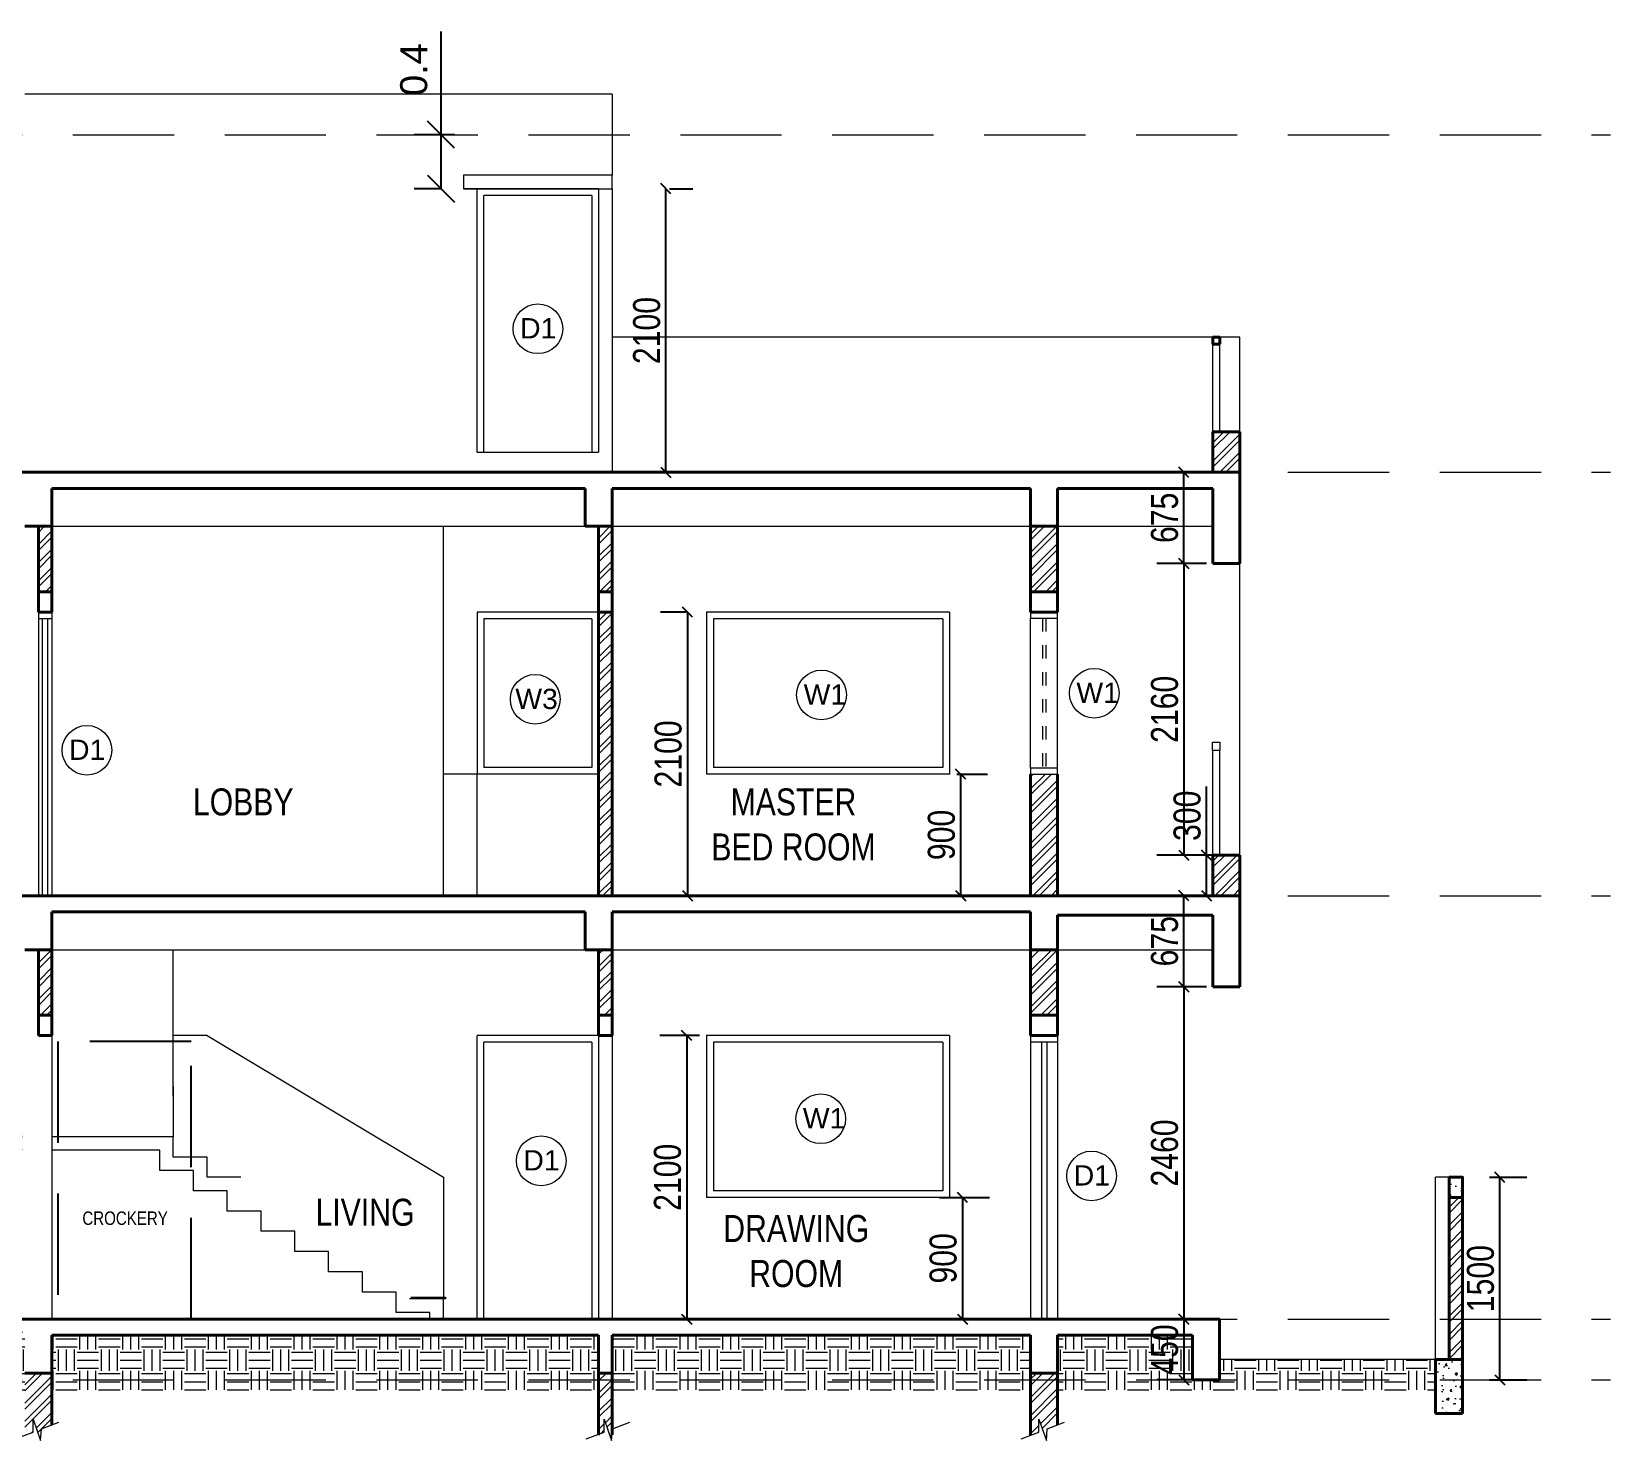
# Model space of a CAD drawing. Header units: metres. Extents: x 1689 to 2066, y 219 to 408.
# Drawn here: x 2032.21 to 2043.91, y 339.77 to 350.2 of the extents above; entities that cross this region are included whole.
import ezdxf

# ---------------------------------------------------------------- set-up
doc = ezdxf.new("R2010")
doc.units = ezdxf.units.M
doc.header["$LTSCALE"] = 1.5
for name, pattern in [('00_toilet$0$8th floor plan$0$HIDDEN', [0.375, 0.25, -0.125]), ('CENTER', [2, 1.25, -0.25, 0.25, -0.25]), ('DASHED', [0.75, 0.5, -0.25]), ('HIDDEN', [0.375, 0.25, -0.125])]:
    doc.linetypes.add(name, pattern=pattern)
for name, color, linetype, lineweight in [('A- DOOR WINDOW TAGS', 7, 'Continuous', 5), ('A-Concrete', 5, 'Continuous', 40), ('A-DOOR', 13, 'Continuous', 13), ('A-ELE 01', 7, 'Continuous', 15), ('A-ELE 02', 252, 'Continuous', 9), ('A-FURNITURE', 252, 'Continuous', 5), ('A-GRID', 252, 'CENTER', 5), ('A-HATCH', 252, 'Continuous', 5), ('A-SYMBOL', 252, 'Continuous', 5), ('A-WALL', 1, 'Continuous', 40), ('A-WINDOW', 143, 'Continuous', 13), ('A-Working Dimension', 42, 'Continuous', 5), ('COL', 4, 'Continuous', 25)]:
    doc.layers.add(name, color=color, linetype=linetype, lineweight=lineweight)
doc.layers.add('A-Text', color=7, linetype='Continuous')
doc.layers.add('A-TITLE', color=7, linetype='Continuous')
doc.styles.add('DIM', font='arial.ttf', dxfattribs={"width": 0.8, "height": 0.2})
doc.styles.add('Roman', font='romans.shx', dxfattribs={"bigfont": 'bigfont.shx'})
doc.styles.get("Standard").update_dxf_attribs({"font": 'arial.ttf', "height": 0.2})
doc.dimstyles.new('ISO-25', dxfattribs={"dimtxt": 0.2, "dimasz": 0.2, "dimexe": 0.2, "dimexo": 0.2, "dimgap": 0.1, "dimtad": 1, "dimdec": 3, "dimdsep": 46, "dimtxsty": 'Standard', "dimblk": 'OBLIQUE', "dimcen": 0.2, "dimclrt": 256, "dimadec": 0, "dimazin": 0, "dimtfac": 1, "dimtdec": 3, "dimtmove": 0, "dimatfit": 3, "dimfxl": 1, "dimarcsym": 0})
doc.dimstyles.new('W-DIM', dxfattribs={"dimtxt": 0.125, "dimasz": 0.075, "dimexe": 0.2, "dimexo": 0.2, "dimgap": 0.04, "dimtad": 1, "dimdec": 0, "dimlfac": 1000, "dimzin": 0, "dimdsep": 46, "dimtxsty": 'DIM', "dimblk": 'OBLIQUE', "dimcen": 0.09, "dimclrt": 7, "dimadec": 0, "dimazin": 0, "dimtfac": 1, "dimtdec": 0, "dimtofl": 0, "dimtmove": 0, "dimatfit": 3, "dimldrblk": 'OPEN90', "dimfxl": 0.1, "dimtolj": 1, "dimtzin": 0, "dimarcsym": 0})
pattern_1 = [(50, (248.36011, -45.93891), (0.182184669, -0.015939086), [0.01905, -0.20955]), (355, (248.3601, -45.93891), (-0.035243421, 0.191056845), [0.01524, -0.167640584]), (100.451445, (248.37529, -45.94024), (0.146941247, 0.175117752), [0.016190009, -0.178090245]), (46.1842, (248.3601, -45.88811), (0.27107904, -0.042042328), [0.028575, -0.314325]), (96.635558, (248.3827, -45.89162), (0.237404134, 0.247426125), [0.024285023, -0.26713561]), (351.184151, (248.3601, -45.88811), (0.237404134, 0.247426125), [0.022859967, -0.25145973]), (21, (248.38551, -45.90081), (0.151614391, -0.102265198), [0.01905, -0.20955]), (326, (248.3855, -45.90081), (0.061802028, 0.184187966), [0.01524, -0.16764]), (71.451445, (248.39814, -45.90934), (0.21341642, 0.081922769), [0.016190009, -0.178089938]), (37.5, (248.36011, -45.938915), (0.0030886033, 0.0845550389), [0, -0.165608, 0, -0.17018, 0, -0.168275]), (7.5, (248.36011, -45.938915), (0.0668196625, 0.100180575), [0, -0.097028, 0, -0.161798, 0, -0.064135]), (327.5, (248.303466, -45.938915), (0.1355905952, -0.005728744), [0, -0.0635, 0, -0.19812, 0, -0.26289]), (317.5, (248.27807, -45.93891), (0.1481291814, 0.025426491), [0, -0.08255, 0, -0.131572, 0, -0.18669])]
pattern_2 = [(45, (248.36011, -45.93891), (-0.067351921, 0.067351921), []), (45, (248.40501, -45.93891), (-0.067351921, 0.067351921), [])]
pattern_3 = [(0, (248.36011, -45.93891), (0.15875, 0.15875), [0.15875, -0.15875]), (0, (248.36011, -45.87938), (0.15875, 0.15875), [0.15875, -0.15875]), (0, (248.36011, -45.81985), (0.15875, 0.15875), [0.15875, -0.15875]), (90, (248.37995, -45.80001), (-0.15875, 0.15875), [0.15875, -0.15875]), (90, (248.43948, -45.80001), (-0.15875, 0.15875), [0.15875, -0.15875]), (90, (248.49901, -45.80001), (-0.15875, 0.15875), [0.15875, -0.15875])]

# ---------------------------------------------------------------- blocks, each defined once
blk = doc.blocks.new('A$C3A7D7E6B')
at = {"layer": 'A-Text', "color": 19}
for p, q in [((0, 269.7), (0, -269.7)), ((1766.2, 0), (-300, 0))]:
    blk.add_line(p, q, dxfattribs=at)
blk.add_circle((0, 0), 200, dxfattribs=at)
blk = doc.blocks.new('LEVELS')
at = {"layer": 'A-GRID', "linetype": 'DASHED'}
for p, q in [((-20.389, 9.22), (0, 9.22)), ((-20.389, 6.72), (0, 6.72)), ((-20.389, 3.585), (0, 3.585)), ((-20.389, 0.45), (0, 0.45)), ((-20.389, 0), (0, 0))]:
    blk.add_line(p, q, dxfattribs=at)
at = {"layer": 'A-SYMBOL', "lineweight": -3, "xscale": -0.001212954476999878, "yscale": 0.001212954476999878, "zscale": 0.001212954476999878}
for p in [(-19.572, 9.22), (-19.572, 6.72), (-19.572, 3.585), (-19.572, 0.45), (-19.572, 0)]:
    blk.add_blockref('A$C3A7D7E6B', p, dxfattribs=at)
at = {"layer": 'A-Text', "char_height": 0.2, "attachment_point": 1, "style": 'DIM'}
for s, insert, width in [('MUMTY\\P%%P 8.77 M. LVL.', (-22.162, 9.748), 2.37517), ('TERRACE FLOOR\\P %%P 6.27 M. LVL.', (-22.162, 7.248), 2.37517), ('FIRST FLOOR \\P%%P 3.135 M. LVL.', (-22.162, 4.113), 1.97738), ('GROUND FLOOR \\P%%P 0.00 M. LVL.', (-22.162, 0.978), 2.28186), ('FGL \\P- 0.45 M. LVL.', (-22.162, 0.253), 1.76169)]:
    blk.add_mtext(s, dxfattribs=dict(at, insert=insert, width=width))
blk = doc.blocks.new('W1')
at = {"layer": 'A- DOOR WINDOW TAGS', "lineweight": 5}
blk.add_circle((1698.396, 432.822), 0.184, dxfattribs=at)
at = {"layer": 'A- DOOR WINDOW TAGS', "insert": (1698.264, 432.901), "char_height": 0.15, "attachment_point": 1, "style": 'Roman'}
blk.add_mtext_dynamic_manual_height_columns('{\\fArial|b0|i0|c0|p34;W1}', width=0.2464, gutter_width=0.325, heights=[0], dxfattribs=at)
blk = doc.blocks.new('W3')
at = {"layer": 'A- DOOR WINDOW TAGS', "lineweight": 5}
blk.add_circle((1701.914, 432.145), 0.184, dxfattribs=at)
at = {"layer": 'A- DOOR WINDOW TAGS', "insert": (1701.767, 432.223), "char_height": 0.15, "attachment_point": 1, "style": 'Roman'}
blk.add_mtext_dynamic_manual_height_columns('{\\fArial|b0|i0|c0|p34;W3}', width=0.2464, gutter_width=0.325, heights=[0], dxfattribs=at)
blk = doc.blocks.new('D1')
at = {"layer": 'A- DOOR WINDOW TAGS', "lineweight": 5}
blk.add_circle((1700.437, 432.369), 0.184, dxfattribs=at)
at = {"layer": 'A- DOOR WINDOW TAGS', "insert": (1700.305, 432.448), "char_height": 0.15, "attachment_point": 1, "style": 'Roman'}
blk.add_mtext_dynamic_manual_height_columns('{\\fArial|b0|i0|c0|p34;D1}', width=0.2464, gutter_width=0.325, heights=[0], dxfattribs=at)
blk = doc.blocks.new('_Oblique')
at = {"color": 0, "linetype": 'ByBlock', "lineweight": -2}
blk.add_line((-0.5, -0.5), (0.5, 0.5), dxfattribs=at)
blk = doc.blocks.new('*D351')
at = {"layer": 'A-Working Dimension', "color": 0, "linetype": 'Continuous', "lineweight": -2, "transparency": 16777216}
for p, q in [((2040.748, 340.664), (2040.748, 340.214)), ((2040.977, 340.214), (2040.548, 340.214))]:
    blk.add_line(p, q, dxfattribs=at)
at = {"layer": 'Defpoints', "color": 0, "linetype": 'Continuous', "transparency": 16777216}
for p in [(2040.748, 340.664), (2040.748, 340.214), (2041.177, 340.214)]:
    blk.add_point(p, dxfattribs=at)
at = {"layer": 'A-Working Dimension', "color": 0, "linetype": 'Continuous', "lineweight": -2, "transparency": 16777216, "xscale": 0.075, "yscale": 0.075, "zscale": 0.075}
for p, rotation in [((2040.748, 340.664), 90), ((2040.748, 340.214), 270)]:
    blk.add_blockref('_Oblique', p, dxfattribs=dict(at, rotation=rotation))
at = {"layer": 'A-Working Dimension', "color": 7, "linetype": 'Continuous', "transparency": 16777216, "insert": (2040.606, 340.439), "char_height": 0.2, "attachment_point": 5, "rotation": 90, "style": 'DIM'}
blk.add_mtext('\\A1;450', dxfattribs=at)
blk = doc.blocks.new('_Open90')
at = {"color": 0, "linetype": 'ByBlock', "lineweight": -2}
for p, q in [((0, 0), (-1, 0)), ((-0.5, 0.5), (0, 0)), ((0, 0), (-0.5, -0.5))]:
    blk.add_line(p, q, dxfattribs=at)
blk = doc.blocks.new('*D352')
at = {"layer": 'A-Working Dimension', "color": 0, "linetype": 'Continuous', "lineweight": -2, "transparency": 16777216}
for p, q in [((2037.063, 345.899), (2036.871, 345.899)), ((2037.071, 345.899), (2037.071, 343.799)), ((2037.163, 343.799), (2037.271, 343.799))]:
    blk.add_line(p, q, dxfattribs=at)
at = {"layer": 'Defpoints', "color": 0, "linetype": 'Continuous', "transparency": 16777216}
for p in [(2037.263, 345.899), (2036.963, 343.799), (2037.071, 343.799)]:
    blk.add_point(p, dxfattribs=at)
at = {"layer": 'A-Working Dimension', "color": 0, "linetype": 'Continuous', "lineweight": -2, "transparency": 16777216, "xscale": 0.075, "yscale": 0.075, "zscale": 0.075}
for p, rotation in [((2037.071, 345.899), 90), ((2037.071, 343.799), 270)]:
    blk.add_blockref('_Oblique', p, dxfattribs=dict(at, rotation=rotation))
at = {"layer": 'A-Working Dimension', "color": 7, "linetype": 'Continuous', "transparency": 16777216, "insert": (2036.929, 344.849), "char_height": 0.2, "attachment_point": 5, "rotation": 90, "style": 'DIM'}
blk.add_mtext('\\A1;2100', dxfattribs=at)
blk = doc.blocks.new('*D353')
at = {"layer": 'A-Working Dimension', "color": 0, "linetype": 'Continuous', "lineweight": -2, "transparency": 16777216}
for p, q in [((2037.16, 342.764), (2036.866, 342.764)), ((2037.066, 342.764), (2037.066, 340.664)), ((2037.163, 340.664), (2037.266, 340.664))]:
    blk.add_line(p, q, dxfattribs=at)
at = {"layer": 'Defpoints', "color": 0, "linetype": 'Continuous', "transparency": 16777216}
for p in [(2037.36, 342.764), (2036.963, 340.664), (2037.066, 340.664)]:
    blk.add_point(p, dxfattribs=at)
at = {"layer": 'A-Working Dimension', "color": 0, "linetype": 'Continuous', "lineweight": -2, "transparency": 16777216, "xscale": 0.075, "yscale": 0.075, "zscale": 0.075}
for p, rotation in [((2037.066, 342.764), 90), ((2037.066, 340.664), 270)]:
    blk.add_blockref('_Oblique', p, dxfattribs=dict(at, rotation=rotation))
at = {"layer": 'A-Working Dimension', "color": 7, "linetype": 'Continuous', "transparency": 16777216, "insert": (2036.924, 341.714), "char_height": 0.2, "attachment_point": 5, "rotation": 90, "style": 'DIM'}
blk.add_mtext('\\A1;2100', dxfattribs=at)
blk = doc.blocks.new('*D354')
at = {"layer": 'A-Working Dimension', "color": 0, "linetype": 'Continuous', "lineweight": -2, "transparency": 16777216}
for p, q in [((2038.938, 341.564), (2039.308, 341.564)), ((2039.108, 341.564), (2039.108, 340.664)), ((2038.938, 340.664), (2039.308, 340.664))]:
    blk.add_line(p, q, dxfattribs=at)
at = {"layer": 'Defpoints', "color": 0, "linetype": 'Continuous', "transparency": 16777216}
for p in [(2038.738, 341.564), (2038.738, 340.664), (2039.108, 340.664)]:
    blk.add_point(p, dxfattribs=at)
at = {"layer": 'A-Working Dimension', "color": 0, "linetype": 'Continuous', "lineweight": -2, "transparency": 16777216, "xscale": 0.075, "yscale": 0.075, "zscale": 0.075}
for p, rotation in [((2039.108, 341.564), 90), ((2039.108, 340.664), 270)]:
    blk.add_blockref('_Oblique', p, dxfattribs=dict(at, rotation=rotation))
at = {"layer": 'A-Working Dimension', "color": 7, "linetype": 'Continuous', "transparency": 16777216, "insert": (2038.966, 341.114), "char_height": 0.2, "attachment_point": 5, "rotation": 90, "style": 'DIM'}
blk.add_mtext('\\A1;900', dxfattribs=at)
blk = doc.blocks.new('*D355')
at = {"layer": 'A-Working Dimension', "color": 0, "linetype": 'Continuous', "lineweight": -2, "transparency": 16777216}
for p, q in [((2039.067, 344.699), (2039.295, 344.699)), ((2039.095, 344.699), (2039.095, 343.799)), ((2039.058, 343.799), (2039.295, 343.799))]:
    blk.add_line(p, q, dxfattribs=at)
at = {"layer": 'Defpoints', "color": 0, "linetype": 'Continuous', "transparency": 16777216}
for p in [(2038.867, 344.699), (2038.858, 343.799), (2039.095, 343.799)]:
    blk.add_point(p, dxfattribs=at)
at = {"layer": 'A-Working Dimension', "color": 0, "linetype": 'Continuous', "lineweight": -2, "transparency": 16777216, "xscale": 0.075, "yscale": 0.075, "zscale": 0.075}
for p, rotation in [((2039.095, 344.699), 90), ((2039.095, 343.799), 270)]:
    blk.add_blockref('_Oblique', p, dxfattribs=dict(at, rotation=rotation))
at = {"layer": 'A-Working Dimension', "color": 7, "linetype": 'Continuous', "transparency": 16777216, "insert": (2038.953, 344.249), "char_height": 0.2, "attachment_point": 5, "rotation": 90, "style": 'DIM'}
blk.add_mtext('\\A1;900', dxfattribs=at)
blk = doc.blocks.new('*D356')
at = {"layer": 'A-Working Dimension', "color": 0, "linetype": 'Continuous', "lineweight": -2, "transparency": 16777216}
for p, q in [((2040.915, 343.124), (2040.548, 343.124)), ((2040.748, 343.124), (2040.748, 340.664)), ((2041.015, 340.664), (2040.548, 340.664))]:
    blk.add_line(p, q, dxfattribs=at)
at = {"layer": 'Defpoints', "color": 0, "linetype": 'Continuous', "transparency": 16777216}
for p in [(2041.115, 343.124), (2040.748, 340.664), (2041.215, 340.664)]:
    blk.add_point(p, dxfattribs=at)
at = {"layer": 'A-Working Dimension', "color": 0, "linetype": 'Continuous', "lineweight": -2, "transparency": 16777216, "xscale": 0.075, "yscale": 0.075, "zscale": 0.075}
for p, rotation in [((2040.748, 343.124), 90), ((2040.748, 340.664), 270)]:
    blk.add_blockref('_Oblique', p, dxfattribs=dict(at, rotation=rotation))
at = {"layer": 'A-Working Dimension', "color": 7, "linetype": 'Continuous', "transparency": 16777216, "insert": (2040.606, 341.894), "char_height": 0.2, "attachment_point": 5, "rotation": 90, "style": 'DIM'}
blk.add_mtext('\\A1;2460', dxfattribs=at)
blk = doc.blocks.new('*D357')
at = {"layer": 'A-Working Dimension', "color": 0, "linetype": 'Continuous', "lineweight": -2, "transparency": 16777216}
blk.add_line((2040.748, 343.124), (2040.748, 343.799), dxfattribs=at)
at = {"layer": 'Defpoints', "color": 0, "linetype": 'Continuous', "transparency": 16777216}
for p in [(2040.748, 343.799), (2040.748, 343.799), (2040.748, 343.124)]:
    blk.add_point(p, dxfattribs=at)
at = {"layer": 'A-Working Dimension', "color": 0, "linetype": 'Continuous', "lineweight": -2, "transparency": 16777216, "xscale": 0.075, "yscale": 0.075, "zscale": 0.075}
for p, rotation in [((2040.748, 343.799), 90), ((2040.748, 343.124), 270)]:
    blk.add_blockref('_Oblique', p, dxfattribs=dict(at, rotation=rotation))
at = {"layer": 'A-Working Dimension', "color": 7, "linetype": 'Continuous', "transparency": 16777216, "insert": (2040.606, 343.462), "char_height": 0.2, "attachment_point": 5, "rotation": 90, "style": 'DIM'}
blk.add_mtext('\\A1;675', dxfattribs=at)
blk = doc.blocks.new('*D358')
at = {"layer": 'A-Working Dimension', "color": 0, "linetype": 'Continuous', "lineweight": -2, "transparency": 16777216}
for p, q in [((2040.915, 346.259), (2040.548, 346.259)), ((2040.748, 346.259), (2040.748, 344.099)), ((2040.821, 344.099), (2040.548, 344.099))]:
    blk.add_line(p, q, dxfattribs=at)
at = {"layer": 'Defpoints', "color": 0, "linetype": 'Continuous', "transparency": 16777216}
for p in [(2041.115, 346.259), (2040.748, 344.099), (2041.021, 344.099)]:
    blk.add_point(p, dxfattribs=at)
at = {"layer": 'A-Working Dimension', "color": 0, "linetype": 'Continuous', "lineweight": -2, "transparency": 16777216, "xscale": 0.075, "yscale": 0.075, "zscale": 0.075}
for p, rotation in [((2040.748, 346.259), 90), ((2040.748, 344.099), 270)]:
    blk.add_blockref('_Oblique', p, dxfattribs=dict(at, rotation=rotation))
at = {"layer": 'A-Working Dimension', "color": 7, "linetype": 'Continuous', "transparency": 16777216, "insert": (2040.606, 345.179), "char_height": 0.2, "attachment_point": 5, "rotation": 90, "style": 'DIM'}
blk.add_mtext('\\A1;2160', dxfattribs=at)
blk = doc.blocks.new('*D359')
at = {"layer": 'A-Working Dimension', "color": 0, "linetype": 'Continuous', "lineweight": -2, "transparency": 16777216}
blk.add_line((2040.748, 346.259), (2040.748, 346.934), dxfattribs=at)
at = {"layer": 'Defpoints', "color": 0, "linetype": 'Continuous', "transparency": 16777216}
for p in [(2040.748, 346.934), (2040.748, 346.934), (2040.748, 346.259)]:
    blk.add_point(p, dxfattribs=at)
at = {"layer": 'A-Working Dimension', "color": 0, "linetype": 'Continuous', "lineweight": -2, "transparency": 16777216, "xscale": 0.075, "yscale": 0.075, "zscale": 0.075}
for p, rotation in [((2040.748, 346.934), 90), ((2040.748, 346.259), 270)]:
    blk.add_blockref('_Oblique', p, dxfattribs=dict(at, rotation=rotation))
at = {"layer": 'A-Working Dimension', "color": 7, "linetype": 'Continuous', "transparency": 16777216, "insert": (2040.606, 346.597), "char_height": 0.2, "attachment_point": 5, "rotation": 90, "style": 'DIM'}
blk.add_mtext('\\A1;675', dxfattribs=at)
blk = doc.blocks.new('*D360')
at = {"layer": 'A-Working Dimension', "color": 0, "linetype": 'Continuous', "lineweight": -2, "transparency": 16777216}
for p, q in [((2036.912, 346.934), (2036.912, 349.034)), ((2036.938, 349.034), (2037.112, 349.034)), ((2036.938, 346.934), (2037.112, 346.934))]:
    blk.add_line(p, q, dxfattribs=at)
at = {"layer": 'Defpoints', "color": 0, "linetype": 'Continuous', "transparency": 16777216}
for p in [(2036.738, 349.034), (2036.912, 349.034), (2036.738, 346.934)]:
    blk.add_point(p, dxfattribs=at)
at = {"layer": 'A-Working Dimension', "color": 0, "linetype": 'Continuous', "lineweight": -2, "transparency": 16777216, "xscale": 0.075, "yscale": 0.075, "zscale": 0.075}
for p, rotation in [((2036.912, 349.034), 90), ((2036.912, 346.934), 270)]:
    blk.add_blockref('_Oblique', p, dxfattribs=dict(at, rotation=rotation))
at = {"layer": 'A-Working Dimension', "color": 7, "linetype": 'Continuous', "transparency": 16777216, "insert": (2036.77, 347.984), "char_height": 0.2, "attachment_point": 5, "rotation": 90, "style": 'DIM'}
blk.add_mtext('\\A1;2100', dxfattribs=at)
blk = doc.blocks.new('*D361')
at = {"layer": 'A-Working Dimension', "color": 0, "linetype": 'Continuous', "lineweight": -2, "transparency": 16777216}
for p, q in [((2040.916, 344.099), (2040.916, 344.607)), ((2040.988, 344.099), (2040.716, 344.099)), ((2040.916, 343.799), (2040.916, 344.099)), ((2040.988, 343.799), (2040.716, 343.799))]:
    blk.add_line(p, q, dxfattribs=at)
at = {"layer": 'Defpoints', "color": 0, "linetype": 'Continuous', "transparency": 16777216}
for p in [(2040.916, 344.099), (2041.188, 344.099), (2041.188, 343.799)]:
    blk.add_point(p, dxfattribs=at)
at = {"layer": 'A-Working Dimension', "color": 0, "linetype": 'Continuous', "lineweight": -2, "transparency": 16777216, "xscale": 0.075, "yscale": 0.075, "zscale": 0.075}
for p, rotation in [((2040.916, 344.099), 90), ((2040.916, 343.799), 270)]:
    blk.add_blockref('_Oblique', p, dxfattribs=dict(at, rotation=rotation))
at = {"layer": 'A-Working Dimension', "color": 7, "linetype": 'Continuous', "transparency": 16777216, "insert": (2040.773, 344.391), "char_height": 0.2, "attachment_point": 5, "rotation": 90, "style": 'DIM'}
blk.add_mtext('\\A1;300', dxfattribs=at)
blk = doc.blocks.new('*D375')
at = {"layer": 'A-Working Dimension', "color": 0, "lineweight": -2, "ltscale": 50, "transparency": 16777216}
for p, q in [((2043.013, 341.714), (2043.289, 341.714)), ((2043.089, 340.214), (2043.089, 341.714)), ((2043.013, 340.214), (2043.289, 340.214))]:
    blk.add_line(p, q, dxfattribs=at)
at = {"layer": 'Defpoints', "color": 0, "ltscale": 50, "transparency": 16777216}
for p in [(2042.813, 341.714), (2043.089, 341.714), (2042.813, 340.214)]:
    blk.add_point(p, dxfattribs=at)
at = {"layer": 'A-Working Dimension', "color": 0, "lineweight": -2, "ltscale": 50, "transparency": 16777216, "xscale": 0.075, "yscale": 0.075, "zscale": 0.075}
for p, rotation in [((2043.089, 341.714), 90), ((2043.089, 340.214), 270)]:
    blk.add_blockref('_Oblique', p, dxfattribs=dict(at, rotation=rotation))
at = {"layer": 'A-Working Dimension', "color": 7, "ltscale": 50, "transparency": 16777216, "insert": (2042.946, 340.964), "char_height": 0.2, "attachment_point": 5, "rotation": 90, "style": 'DIM'}
blk.add_mtext('\\A1;1500', dxfattribs=at)
blk = doc.blocks.new('*D471')
at = {"layer": 'COL', "color": 0, "lineweight": -2, "transparency": 16777216}
for p, q in [((2035.247, 349.434), (2035.247, 350.198)), ((2035.347, 349.434), (2035.047, 349.434)), ((2035.247, 349.034), (2035.247, 349.434)), ((2035.247, 349.034), (2035.047, 349.034))]:
    blk.add_line(p, q, dxfattribs=at)
at = {"layer": 'Defpoints', "color": 0, "transparency": 16777216}
for p in [(2035.247, 349.434), (2035.647, 349.434), (2035.413, 349.034)]:
    blk.add_point(p, dxfattribs=at)
at = {"layer": 'COL', "color": 0, "lineweight": -2, "transparency": 16777216, "xscale": 0.2, "yscale": 0.2, "zscale": 0.2}
for p, rotation in [((2035.247, 349.434), 90), ((2035.247, 349.034), 270)]:
    blk.add_blockref('_Oblique', p, dxfattribs=dict(at, rotation=rotation))
at = {"layer": 'COL', "transparency": 16777216, "insert": (2035.045, 349.916), "char_height": 0.2, "attachment_point": 5, "rotation": 90}
blk.add_mtext('0.4', dxfattribs=at)
blk = doc.blocks.new('*D499')
at = {"layer": 'COL', "color": 0, "lineweight": -2, "transparency": 16777216}
for p, q in [((2032.144, 342.014), (2031.844, 342.014)), ((2032.044, 342.014), (2032.044, 340.664)), ((2032.144, 340.664), (2031.844, 340.664))]:
    blk.add_line(p, q, dxfattribs=at)
at = {"layer": 'Defpoints', "color": 0, "transparency": 16777216}
for p in [(2032.363, 342.014), (2032.044, 340.664), (2035.163, 340.664)]:
    blk.add_point(p, dxfattribs=at)
at = {"layer": 'COL', "color": 0, "lineweight": -2, "transparency": 16777216, "xscale": 0.2, "yscale": 0.2, "zscale": 0.2}
for p, rotation in [((2032.044, 342.014), 90), ((2032.044, 340.664), 270)]:
    blk.add_blockref('_Oblique', p, dxfattribs=dict(at, rotation=rotation))
at = {"layer": 'COL', "transparency": 16777216, "insert": (2031.842, 341.339), "char_height": 0.2, "attachment_point": 5, "rotation": 90}
blk.add_mtext('1.35', dxfattribs=at)

msp = doc.modelspace()

# ---------------------------------------------------------------- hatches: boundary and pattern name
at = {"layer": 'A-HATCH', "ltscale": 50}
h = msp.add_hatch(dxfattribs=at)
h.set_pattern_fill('ANSI32', color=256, scale=0.01)
h.set_pattern_definition([(45, (248.36011, -47.09035), (-0.067351921, 0.067351921), []), (45, (248.40501, -47.09035), (-0.067351921, 0.067351921), [])])
h.paths.add_polyline_path([(2028.6633, 347.78421), (2028.4633, 347.78421), (2028.4633, 346.93421), (2028.6633, 346.93421)])
h.paths.add_polyline_path([(2028.6633, 346.81421), (2028.4633, 346.81421), (2028.4633, 346.04921), (2028.6633, 346.04921)])
h.paths.add_polyline_path([(2028.6633, 344.69914), (2028.4633, 344.69914), (2028.4633, 343.79921), (2028.6633, 343.79921)])
h.paths.add_polyline_path([(2027.6633, 342.76421), (2027.5633, 342.76421), (2027.5633, 343.63421), (2027.5633, 340.66421), (2027.6633, 340.66421)])
h.paths.add_polyline_path([(2030.4633, 343.67921), (2030.3633, 343.67921), (2030.3633, 342.91421), (2030.4633, 342.91421)])
h.paths.add_polyline_path([(2032.3633, 343.39921), (2032.26342, 343.39921), (2032.26342, 342.91421), (2032.3633, 342.91421)])
h.paths.add_polyline_path([(2036.5133, 343.39921), (2036.4133, 343.39921), (2036.4133, 342.91421), (2036.5133, 342.91421)])
h.paths.add_polyline_path([(2039.8133, 343.39921), (2039.6133, 343.39921), (2039.6133, 342.91421), (2039.8133, 342.91421)])
h.paths.add_polyline_path([(2039.8133, 344.69914), (2039.6133, 344.69914), (2039.6133, 343.79921), (2039.8133, 343.79921)])
h.paths.add_polyline_path([(2041.16353, 344.09921), (2040.96353, 344.09921), (2040.96353, 343.79921), (2041.16353, 343.79921)])
h.paths.add_polyline_path([(2036.5133, 345.89921), (2036.4133, 345.89921), (2036.4133, 344.69921), (2036.4133, 343.79921), (2036.5133, 343.79921)])
h.paths.add_polyline_path([(2039.8133, 346.53421), (2039.6133, 346.53421), (2039.6133, 346.04921), (2039.8133, 346.04921)])
h.paths.add_polyline_path([(2041.16353, 347.23421), (2040.96353, 347.23421), (2040.96353, 346.93421), (2041.16353, 346.93421)])
h.paths.add_polyline_path([(2032.3633, 346.53421), (2032.26342, 346.53421), (2032.26342, 346.04921), (2032.3633, 346.04921)])
h.paths.add_polyline_path([(2042.8133, 341.56421), (2042.7133, 341.56421), (2042.7133, 340.66421), (2042.8133, 340.66421)])
h.paths.add_polyline_path([(2029.06332, 342.91421), (2029.26332, 342.91421), (2029.26332, 343.39921), (2029.06332, 343.39921)])
h.paths.add_polyline_path([(2029.26332, 342.76421), (2029.06332, 342.76421), (2029.06332, 340.66421), (2029.26332, 340.66421)])
h.paths.add_polyline_path([(2042.7133, 340.36421), (2042.8133, 340.36421), (2042.8133, 340.66421), (2042.7133, 340.66421)])
h = msp.add_hatch(dxfattribs=at)
h.set_pattern_fill('ANSI32', color=256, scale=0.01)
h.set_pattern_definition(pattern_2)
h.paths.add_polyline_path([(2036.5133, 346.53421), (2036.4133, 346.53421), (2036.4133, 346.04921), (2036.5133, 346.04921)])
h = msp.add_hatch(dxfattribs=at)
h.set_pattern_fill('AR-CONC', color=256, scale=0.001)
h.set_pattern_definition(pattern_1)
h.paths.add_polyline_path([(2042.7133, 341.56421), (2042.8133, 341.56421), (2042.8133, 341.71421), (2042.7133, 341.71421)])
at = {"layer": 'A-HATCH', "lineweight": 5, "ltscale": 50}
h = msp.add_hatch(dxfattribs=at)
h.set_pattern_fill('EARTH', color=256, scale=0.025)
h.set_pattern_definition(pattern_3)
h.paths.add_polyline_path([(2029.06332, 340.21421), (2027.6633, 340.21421), (2027.6633, 340.14038), (2029.06332, 340.14038)])
h.paths.add_polyline_path([(2029.06332, 340.54421), (2027.7633, 340.54421), (2027.7633, 340.26421), (2027.6633, 340.26421), (2027.6633, 340.21421), (2029.06332, 340.21421), (2029.06332, 340.26421)])
h.paths.add_polyline_path([(2032.1633, 340.26421), (2032.1633, 340.54421), (2029.26332, 340.54421), (2029.26332, 340.26421), (2029.26332, 340.21421), (2032.1633, 340.21421)])
h.paths.add_polyline_path([(2032.1633, 340.21421), (2029.26332, 340.21421), (2029.26332, 340.14038), (2032.1633, 340.14038)])
h.paths.add_polyline_path([(2036.4133, 340.54421), (2032.3633, 340.54421), (2032.3633, 340.26421), (2032.3633, 340.21421), (2036.4133, 340.21421), (2036.4133, 340.26421)])
h.paths.add_polyline_path([(2036.4133, 340.21421), (2032.3633, 340.21421), (2032.3633, 340.14038), (2036.4133, 340.14038)])
at = {"layer": 'A-HATCH', "ltscale": 50}
h = msp.add_hatch(dxfattribs=at)
h.set_pattern_fill('EARTH', color=256, scale=0.025)
h.set_pattern_definition(pattern_3)
h.paths.add_polyline_path([(2039.6133, 340.54421), (2036.5133, 340.54421), (2036.5133, 340.26421), (2036.5133, 340.14038), (2039.6133, 340.14038), (2039.6133, 340.26421)])
h.paths.add_polyline_path([(2040.8133, 340.54421), (2039.8133, 340.54421), (2039.8133, 340.26421), (2039.8133, 340.21421), (2040.8133, 340.21421)])
h.paths.add_polyline_path([(2042.6133, 340.21421), (2041.0133, 340.21421), (2040.8133, 340.21421), (2039.8133, 340.21421), (2039.8133, 340.14038), (2042.6133, 340.14038)])
h.paths.add_polyline_path([(2042.6133, 340.36421), (2041.0133, 340.36421), (2041.0133, 340.21421), (2042.6133, 340.21421)])
h.paths.add_polyline_path([(2040.72993, 340.26481), (2040.42082, 340.26481)], flags=16)
h = msp.add_hatch(dxfattribs=at)
h.set_pattern_fill('AR-CONC', color=256, scale=0.001)
h.set_pattern_definition(pattern_1)
h.paths.add_polyline_path([(2042.8133, 340.21421), (2042.6133, 340.21421), (2042.6133, 339.96421), (2042.8133, 339.96421)])
h.paths.add_polyline_path([(2042.8133, 340.36421), (2042.6133, 340.36421), (2042.6133, 340.21421), (2042.8133, 340.21421)])
h = msp.add_hatch(dxfattribs=at)
h.set_pattern_fill('ANSI32', color=256, scale=0.01)
h.set_pattern_definition(pattern_2)
h.paths.add_polyline_path([(2039.8133, 340.21421), (2039.6133, 340.21421), (2039.6133, 339.80442), (2039.67407, 339.82781), (2039.67407, 339.92296), (2039.72971, 339.76591), (2039.73676, 339.85194), (2039.8133, 339.8814)])
h.paths.add_polyline_path([(2036.5133, 340.21421), (2036.4133, 340.21421), (2036.4133, 339.81207), (2036.4542, 339.82781), (2036.4542, 339.92296), (2036.50984, 339.76591), (2036.5133, 339.80814)])
h.paths.add_polyline_path([(2036.5133, 340.26421), (2036.4133, 340.26421), (2036.4133, 340.21421), (2036.5133, 340.21421)])
h.paths.add_polyline_path([(2039.8133, 340.26421), (2039.6133, 340.26421), (2039.6133, 340.21421), (2039.8133, 340.21421)])
h.paths.add_polyline_path([(2032.3633, 340.26421), (2032.1633, 340.26421), (2032.1633, 340.21421), (2032.3633, 340.21421)])
h.paths.add_polyline_path([(2032.3633, 340.21421), (2032.1633, 340.21421), (2032.1633, 339.80442), (2032.22407, 339.82781), (2032.22407, 339.92296), (2032.27971, 339.76591), (2032.28676, 339.85194), (2032.3633, 339.8814)])
h.paths.add_polyline_path([(2029.26332, 340.26421), (2029.06332, 340.26421), (2029.06332, 339.80442), (2029.12409, 339.82781), (2029.12409, 339.92296), (2029.17973, 339.76591), (2029.18678, 339.85194), (2029.26332, 339.8814)])
h.paths.add_polyline_path([(2027.6633, 340.26421), (2027.5633, 340.26421), (2027.5633, 339.81989), (2027.58388, 339.82781), (2027.58388, 339.92296), (2027.63952, 339.76591), (2027.64657, 339.85194), (2027.6633, 339.85838)])

# ---------------------------------------------------------------- linework, layer by layer
at = {"layer": 'A- DOOR WINDOW TAGS', "color": 251}
for p, q in [((2035.5133, 340.66421), (2035.5133, 342.76421)), ((2036.4133, 342.76421), (2035.5133, 342.76421)), ((2035.5633, 340.66421), (2035.5633, 342.71421)), ((2036.3633, 342.71421), (2035.5633, 342.71421))]:
    msp.add_line(p, q, dxfattribs=at)
at = {"layer": 'A-Concrete'}
for p, q in [((2041.01353, 347.93421), (2040.96353, 347.93421)), ((2041.01353, 347.93421), (2040.96353, 347.93421)), ((2040.96353, 347.93421), (2040.96353, 347.88421)), ((2041.01353, 347.93421), (2041.01353, 347.88421)), ((2041.01353, 347.88421), (2040.96353, 347.88421)), ((2041.16353, 346.93421), (2028.4633, 346.93421)), ((2041.16353, 346.93421), (2041.16353, 346.25921)), ((2036.3133, 346.81421), (2032.3633, 346.81421)), ((2032.3633, 346.81421), (2032.3633, 346.53421)), ((2036.3133, 346.81421), (2036.3133, 346.53421)), ((2039.6133, 346.81421), (2036.5133, 346.81421)), ((2036.5133, 346.81421), (2036.5133, 346.53421)), ((2039.6133, 346.81421), (2039.6133, 346.53421)), ((2040.96353, 346.81421), (2039.8133, 346.81421)), ((2039.8133, 346.81421), (2039.8133, 346.53421)), ((2040.96353, 346.81421), (2040.96353, 346.25921)), ((2032.3633, 346.53421), (2032.1633, 346.53421)), ((2036.5133, 346.53421), (2036.3133, 346.53421)), ((2039.8133, 346.53421), (2039.6133, 346.53421)), ((2041.16353, 346.25921), (2040.96353, 346.25921)), ((2032.3633, 346.04921), (2032.26342, 346.04921)), ((2032.26342, 346.04921), (2032.26342, 345.89921)), ((2032.3633, 346.04921), (2032.3633, 345.89921)), ((2036.5133, 346.04921), (2036.41342, 346.04921)), ((2036.41342, 346.04921), (2036.41342, 345.89921)), ((2036.5133, 346.04921), (2036.5133, 345.89921)), ((2039.8133, 346.04921), (2039.6133, 346.04921)), ((2039.6133, 346.04921), (2039.6133, 345.89921)), ((2039.8133, 346.04921), (2039.8133, 345.89921)), ((2032.3633, 345.89921), (2032.26342, 345.89921)), ((2036.5133, 345.89921), (2036.41342, 345.89921)), ((2039.8133, 345.89921), (2039.6133, 345.89921)), ((2041.16353, 343.79921), (2028.4633, 343.79921)), ((2041.16353, 343.79921), (2041.16353, 343.12421)), ((2036.3133, 343.67921), (2032.3633, 343.67921)), ((2032.3633, 343.67921), (2032.3633, 343.39921)), ((2036.3133, 343.67921), (2036.3133, 343.39921)), ((2039.6133, 343.67921), (2036.5133, 343.67921)), ((2036.5133, 343.67921), (2036.5133, 343.39921)), ((2039.6133, 343.67921), (2039.6133, 343.39921)), ((2039.8133, 343.65421), (2039.8133, 343.39921)), ((2039.8133, 343.65421), (2040.96353, 343.65421)), ((2040.96353, 343.65421), (2040.96353, 343.12421)), ((2032.3633, 343.39921), (2032.1633, 343.39921)), ((2036.5133, 343.39921), (2036.3133, 343.39921)), ((2039.8133, 343.39921), (2039.6133, 343.39921)), ((2041.16353, 343.12421), (2040.96353, 343.12421)), ((2032.3633, 342.91421), (2032.26342, 342.91421)), ((2032.26342, 342.91421), (2032.26342, 342.76421)), ((2032.3633, 342.91421), (2032.3633, 342.76421)), ((2036.5133, 342.91421), (2036.4133, 342.91421)), ((2036.4133, 342.91421), (2036.4133, 342.76421)), ((2036.5133, 342.91421), (2036.5133, 342.76421)), ((2039.8133, 342.91421), (2039.6133, 342.91421)), ((2039.6133, 342.91421), (2039.6133, 342.76421)), ((2039.8133, 342.91421), (2039.8133, 342.76421)), ((2032.3633, 342.76421), (2032.26342, 342.76421)), ((2036.5133, 342.76421), (2036.4133, 342.76421)), ((2039.8133, 342.76421), (2039.6133, 342.76421)), ((2039.8133, 342.76421), (2039.6133, 342.76421)), ((2039.8133, 340.66421), (2027.5633, 340.66421)), ((2041.0133, 340.66421), (2039.8133, 340.66421)), ((2041.0133, 340.21421), (2041.0133, 340.66421)), ((2036.4133, 340.54421), (2032.3633, 340.54421)), ((2032.3633, 340.54421), (2032.3633, 340.26421)), ((2036.4133, 340.54421), (2036.4133, 340.26421)), ((2039.6133, 340.54421), (2036.5133, 340.54421)), ((2036.5133, 340.54421), (2036.5133, 340.26421)), ((2039.6133, 340.54421), (2039.6133, 340.26421)), ((2040.8133, 340.54421), (2039.8133, 340.54421)), ((2039.8133, 340.54421), (2039.8133, 340.26421)), ((2040.8133, 340.21421), (2040.8133, 340.54421)), ((2042.6133, 340.36421), (2042.6133, 339.96421)), ((2042.8133, 340.36421), (2042.6133, 340.36421)), ((2042.8133, 340.36421), (2042.8133, 339.96421)), ((2032.3633, 340.26421), (2032.1633, 340.26421)), ((2036.5133, 340.26421), (2036.4133, 340.26421)), ((2039.8133, 340.26421), (2039.6133, 340.26421)), ((2041.0133, 340.21421), (2040.8133, 340.21421)), ((2042.8133, 339.96421), (2042.6133, 339.96421))]:
    msp.add_line(p, q, dxfattribs=at)
msp.add_lwpolyline([(2042.7133, 341.71421), (2042.8133, 341.71421), (2042.8133, 341.56421), (2042.7133, 341.56421)], close=True, dxfattribs=at)
at = {"layer": 'A-DOOR'}
for p, q in [((2036.4133, 349.03421), (2035.4133, 349.03421)), ((2035.5133, 347.08421), (2035.5133, 349.03421)), ((2035.5633, 347.08421), (2035.5633, 348.98421)), ((2036.3633, 348.98421), (2035.5633, 348.98421)), ((2036.3633, 348.98421), (2036.3633, 347.08421)), ((2036.4133, 349.03421), (2036.4133, 347.08421)), ((2035.5133, 347.08421), (2036.4133, 347.08421)), ((2040.96353, 344.09921), (2040.96353, 344.87485)), ((2041.01353, 344.09921), (2041.01353, 344.87485)), ((2033.5133, 342.76421), (2033.2633, 342.76421)), ((2033.5133, 342.76421), (2033.2633, 342.76421)), ((2033.5133, 342.76421), (2035.2633, 341.71421)), ((2035.2633, 341.71421), (2035.2633, 340.82421))]:
    msp.add_line(p, q, dxfattribs=at)
for points in [[(2035.4133, 349.13421), (2035.4133, 349.03421), (2036.5133, 349.03421), (2036.5133, 349.13421)], [(2041.01353, 344.87485), (2040.96114, 344.87485), (2040.96114, 344.9367), (2041.01353, 344.9367)]]:
    msp.add_lwpolyline(points, close=True, dxfattribs=at)
at = {"layer": 'A-ELE 01', "color": 125}
for p, q in [((2032.3633, 346.53421), (2036.3133, 346.53421)), ((2036.5133, 346.53421), (2039.6133, 346.53421)), ((2039.8133, 346.53421), (2040.96353, 346.53421)), ((2032.3633, 343.39921), (2036.3133, 343.39921)), ((2036.5133, 343.39921), (2039.6133, 343.39921)), ((2039.8133, 343.39921), (2040.96353, 343.39921))]:
    msp.add_line(p, q, dxfattribs=at)
at = {"layer": 'A-ELE 02'}
for p, q in [((2041.16353, 347.93421), (2036.5133, 347.93421)), ((2041.16353, 347.23421), (2041.16353, 347.93421)), ((2041.16353, 343.79921), (2041.16353, 346.25921)), ((2042.6133, 340.36421), (2042.6133, 341.71421)), ((2042.7133, 341.71421), (2042.6133, 341.71421))]:
    msp.add_line(p, q, dxfattribs=at)
at = {"layer": 'A-FURNITURE'}
for p, q in [((2036.5133, 349.73421), (2032.1633, 349.73421)), ((2036.5133, 349.73421), (2036.5133, 349.13421)), ((2036.5133, 349.03421), (2036.5133, 346.93421)), ((2040.96353, 347.23421), (2040.96353, 347.88421)), ((2041.01353, 347.23421), (2041.01353, 347.88421))]:
    msp.add_line(p, q, dxfattribs=at)
at = {"layer": 'A-HATCH'}
for p, q in [((2035.26342, 343.79921, 0), (2035.26342, 346.53421, 0)), ((2032.26342, 345.89921), (2032.26342, 343.79921)), ((2032.3633, 345.84921), (2032.26342, 345.84921)), ((2032.29207, 345.84921), (2032.29207, 343.79921)), ((2032.33207, 345.84921), (2032.33207, 343.79921)), ((2032.3633, 345.89921), (2032.3633, 343.79921)), ((2035.5133, 343.79921), (2035.5133, 344.69921)), ((2033.2633, 342.31421), (2033.2633, 343.39921)), ((2032.3633, 342.76421), (2032.3633, 340.66421)), ((2036.3633, 342.71421), (2036.3633, 340.66421)), ((2036.4133, 342.76421), (2036.4133, 340.66421)), ((2036.5133, 342.76421), (2036.5133, 340.66421)), ((2039.6133, 342.76421), (2039.6133, 340.66421)), ((2039.8133, 342.71421), (2039.6133, 342.71421)), ((2039.6933, 342.71421), (2039.6933, 340.66421)), ((2039.7333, 342.71421), (2039.7333, 340.66421)), ((2039.8133, 342.76421), (2039.8133, 340.66421)), ((2033.2633, 342.38921), (2033.2633, 342.01421)), ((2033.2633, 342.01421), (2032.3633, 342.01421)), ((2033.2633, 341.86421), (2033.2633, 342.01421)), ((2033.2633, 341.86421), (2033.2633, 342.01421)), ((2033.1633, 341.91421), (2032.3633, 341.91421)), ((2033.1633, 341.76421), (2033.1633, 341.91421)), ((2033.5133, 341.86421), (2033.2633, 341.86421)), ((2033.5133, 341.71421), (2033.5133, 341.86421)), ((2033.4133, 341.76421), (2033.1633, 341.76421)), ((2033.4133, 341.61421), (2033.4133, 341.76421)), ((2033.7633, 341.71421), (2033.5133, 341.71421)), ((2033.6633, 341.61421), (2033.4133, 341.61421)), ((2033.6633, 341.46421), (2033.6633, 341.61421)), ((2033.9133, 341.46421), (2033.6633, 341.46421)), ((2033.9133, 341.31421), (2033.9133, 341.46421)), ((2034.1633, 341.31421), (2033.9133, 341.31421)), ((2034.1633, 341.16421), (2034.1633, 341.31421)), ((2034.4133, 341.16421), (2034.1633, 341.16421)), ((2034.4133, 341.01421), (2034.4133, 341.16421)), ((2034.6633, 341.01421), (2034.4133, 341.01421)), ((2034.6633, 340.86421), (2034.6633, 341.01421)), ((2034.9133, 340.86421), (2034.6633, 340.86421)), ((2034.9133, 340.71421), (2034.9133, 340.86421)), ((2035.2783, 340.81421), (2035.0133, 340.81421)), ((2035.2783, 340.82421), (2035.0233, 340.82421)), ((2035.2633, 340.66421), (2035.2633, 340.81421)), ((2035.1633, 340.71421), (2034.9133, 340.71421)), ((2035.1633, 340.66421), (2035.1633, 340.71421))]:
    msp.add_line(p, q, dxfattribs=at)
at = {"layer": 'A-HATCH', "linetype": 'HIDDEN'}
msp.add_line((2035.5133, 344.69921), (2035.26342, 344.69921), dxfattribs=at)
at = {"layer": 'A-HATCH'}
msp.add_arc((2035.2783, 340.81921), 0.005, 270, 90, dxfattribs=at)
at = {"layer": 'A-SYMBOL', "color": 0}
for p, q in [((2042.6133, 340.36421), (2041.0133, 340.36421)), ((2042.8133, 340.21421), (2043.22345, 340.21421))]:
    msp.add_line(p, q, dxfattribs=at)
at = {"layer": 'A-SYMBOL'}
for points in [[(2032.09201, 339.77697), (2032.22407, 339.82781), (2032.22407, 339.92296), (2032.27971, 339.76591), (2032.28676, 339.85194), (2032.41463, 339.90116)], [(2036.32213, 339.77697), (2036.4542, 339.82781), (2036.4542, 339.92296), (2036.50984, 339.76591), (2036.51689, 339.85194), (2036.64476, 339.90116)], [(2039.54201, 339.77697), (2039.67407, 339.82781), (2039.67407, 339.92296), (2039.72971, 339.76591), (2039.73676, 339.85194), (2039.86463, 339.90116)]]:
    msp.add_lwpolyline(points, dxfattribs=at)
at = {"layer": 'A-TITLE'}
msp.add_line((2041.06353, 347.23421), (2041.16353, 347.23421), dxfattribs=at)
at = {"layer": 'A-TITLE', "color": 51, "linetype": 'DASHED', "true_color": 0xf8f6b0}
msp.add_lwpolyline([(2033.3948, 342.71886), (2032.40762, 342.71886), (2032.40762, 340.66421), (2033.3948, 340.66421)], close=True, dxfattribs=at)
at = {"layer": 'A-WALL'}
for p, q in [((2040.96353, 346.93421), (2040.96353, 347.23421)), ((2041.16353, 347.23421), (2040.96353, 347.23421)), ((2041.16353, 346.93421), (2041.16353, 347.23421)), ((2032.26342, 346.53421), (2032.26342, 346.04921)), ((2032.3633, 346.53421), (2032.3633, 346.04921)), ((2036.4133, 346.53421), (2036.4133, 346.04921)), ((2036.5133, 346.53421), (2036.5133, 346.04921)), ((2039.6133, 346.53421), (2039.6133, 346.04921)), ((2039.8133, 346.53421), (2039.8133, 346.04921)), ((2036.4133, 345.89921), (2036.4133, 343.79921)), ((2036.5133, 345.89921), (2036.5133, 343.79921)), ((2039.6133, 344.69921), (2039.6133, 343.79921)), ((2039.8133, 344.69921), (2039.8133, 343.79921)), ((2041.16353, 344.09921), (2040.96353, 344.09921)), ((2040.96353, 344.09921), (2040.96353, 343.79921)), ((2041.16353, 343.79921), (2041.16353, 344.09921)), ((2032.26342, 343.39921), (2032.26342, 342.91421)), ((2032.3633, 343.39921), (2032.3633, 342.91421)), ((2036.4133, 343.39921), (2036.4133, 342.91421)), ((2036.5133, 343.39921), (2036.5133, 342.91421)), ((2039.6133, 343.39921), (2039.6133, 342.91421)), ((2039.8133, 343.39921), (2039.8133, 342.91421)), ((2042.7133, 340.36421), (2042.7133, 341.56421)), ((2042.8133, 340.36421), (2042.8133, 341.56421)), ((2032.3633, 340.26421), (2032.3633, 339.8814)), ((2036.4133, 340.26421), (2036.4133, 339.80442)), ((2036.5133, 340.26421), (2036.5133, 339.80814)), ((2039.6133, 340.26421), (2039.6133, 339.80442)), ((2039.8133, 340.26421), (2039.8133, 339.8814))]:
    msp.add_line(p, q, dxfattribs=at)
at = {"layer": 'A-WINDOW', "color": 251}
for p, q in [((2036.4133, 345.89921), (2035.51323, 345.89921)), ((2035.51323, 345.89921), (2035.51323, 344.69921)), ((2036.3633, 345.84921), (2035.56323, 345.84921)), ((2035.56323, 345.84921), (2035.56323, 344.74921)), ((2036.3633, 345.84921), (2036.3633, 344.74921)), ((2036.4133, 345.89921), (2036.4133, 344.69921)), ((2039.01333, 345.89921), (2037.21326, 345.89921)), ((2037.21326, 345.89921), (2037.21326, 344.69921)), ((2038.96333, 345.84921), (2037.26326, 345.84921)), ((2037.26326, 345.84921), (2037.26326, 344.74921)), ((2038.96333, 345.84921), (2038.96333, 344.74921)), ((2039.01333, 345.89921), (2039.01333, 344.69921)), ((2036.4133, 344.69921), (2035.51323, 344.69921)), ((2036.3633, 344.74921), (2035.56323, 344.74921)), ((2039.01333, 344.69921), (2037.21326, 344.69921)), ((2038.96333, 344.74921), (2037.26326, 344.74921)), ((2039.01333, 342.76421), (2037.21326, 342.76421)), ((2037.21326, 342.76421), (2037.21326, 341.56421)), ((2038.96333, 342.71421), (2037.26326, 342.71421)), ((2037.26326, 342.71421), (2037.26326, 341.61421)), ((2038.96333, 342.71421), (2038.96333, 341.61421)), ((2039.01333, 342.76421), (2039.01333, 341.56421)), ((2038.96333, 341.61421), (2037.26326, 341.61421)), ((2039.01333, 341.56421), (2037.21326, 341.56421))]:
    msp.add_line(p, q, dxfattribs=at)
at = {"layer": 'A-WINDOW'}
for p, q in [((2039.61322, 344.74314), (2039.61323, 345.85521)), ((2039.81329, 345.89923), (2039.8133, 345.89923)), ((2039.8133, 344.69914), (2039.8133, 345.89923)), ((2039.61322, 344.69914), (2039.8133, 344.69914))]:
    msp.add_line(p, q, dxfattribs=at)
at = {"layer": 'A-WINDOW', "linetype": 'DASHED', "ltscale": 0.1}
for p, q in [((2039.70153, 345.85521), (2039.70153, 344.74314)), ((2039.72653, 345.85521), (2039.72653, 344.74315))]:
    msp.add_line(p, q, dxfattribs=at)
at = {"layer": 'A-WINDOW'}
for points in [[(2039.73296, 345.85522), (2039.73296, 345.85522), (2039.8133, 345.85523), (2039.81329, 345.89923), (2039.61322, 345.89921), (2039.61323, 345.85521), (2039.68896, 345.85522), (2039.69596, 345.85522), (2039.69596, 345.85522)], [(2039.73296, 344.69915), (2039.73296, 344.69915), (2039.8133, 344.69915), (2039.81329, 344.74315), (2039.61322, 344.74314), (2039.61322, 344.69914), (2039.68896, 344.69914), (2039.69596, 344.69914), (2039.69596, 344.69914)]]:
    msp.add_lwpolyline(points, close=True, dxfattribs=at)

# ---------------------------------------------------------------- block references
at = {"layer": 'A- DOOR WINDOW TAGS'}
for name, p in [('D1', (335.52723, -84.37224)), ('W3', (334.02976, -86.89167)), ('D1', (332.18644, -87.49298)), ('D1', (335.55132, -90.53307)), ('D1', (339.62814, -90.64464))]:
    msp.add_blockref(name, p, dxfattribs=at)
at = {"layer": 'A- DOOR WINDOW TAGS', "lineweight": 13}
for p in [(339.66828, -87.53629), (341.68876, -87.52414), (339.66219, -90.67479)]:
    msp.add_blockref('W1', p, dxfattribs=at)
at = {"layer": 'A-GRID', "linetype": '00_toilet$0$8th floor plan$0$HIDDEN'}
msp.add_blockref('LEVELS', (2043.90785, 340.21421), dxfattribs=at)

# ---------------------------------------------------------------- texts
at = {"layer": 'A-Text', "attachment_point": 1, "style": 'DIM'}
for s, insert, char_height, width in [('LOBBY ', (2033.40846, 344.59365), 0.2, 1.0094134), ('\\pxqc;MASTER  \\PBED ROOM ', (2036.39768, 344.59365), 0.2, 2.9184175), ('LIVING ', (2034.31671, 341.55524), 0.2, 0.9937244), ('CROCKERY', (2032.58943, 341.46125), 0.1, 0.7049212), ('\\pxqc;DRAWING \\PROOM ', (2037.34271, 341.43499), 0.2, 1.0683029)]:
    msp.add_mtext(s, dxfattribs=dict(at, insert=insert, char_height=char_height, width=width))

# ---------------------------------------------------------------- dimensions: what is measured, and where the dimension line sits
at = {"layer": 'A-Working Dimension', "linetype": 'Continuous'}
for base, p1, p2, picture, middle in [((2036.91238, 349.03421), (2036.7383, 346.93421), (2036.7383, 349.03421), '*D360', (2036.77027, 347.98421)), ((2040.74794, 346.93421), (2040.74794, 346.25921), (2040.74794, 346.93421), '*D359', (2040.60583, 346.59671)), ((2040.74794, 344.09921), (2041.11458, 346.25921), (2041.02059, 344.09921), '*D358', (2040.60583, 345.17921)), ((2039.09535, 343.79921), (2038.86742, 344.69921), (2038.85766, 343.79921), '*D355', (2038.95324, 344.24921)), ((2040.91565, 344.09921), (2041.1883, 343.79921), (2041.1883, 344.09921), '*D361', (2040.77347, 344.39064)), ((2040.74794, 343.79921), (2040.74794, 343.12421), (2040.74794, 343.79921), '*D357', (2040.60583, 343.46171)), ((2040.74794, 340.66421), (2041.11458, 343.12421), (2041.21458, 340.66421), '*D356', (2040.60583, 341.89421)), ((2039.10789, 340.66421), (2038.73807, 341.56421), (2038.73807, 340.66421), '*D354', (2038.96578, 341.11421)), ((2040.74794, 340.21421), (2040.74794, 340.66421), (2041.17684, 340.21421), '*D351', (2040.60583, 340.43921))]:
    dim = msp.add_linear_dim(base=base, p1=p1, p2=p2, angle=90, dimstyle='W-DIM', dxfattribs=at)
    dim.commit()
    dim.dimension.update_dxf_attribs({"geometry": picture, "text_midpoint": middle})
for base, p1, p2, picture, middle in [((2037.07135, 343.79921), (2037.26326, 345.89921), (2036.9633, 343.79921), '*D352', (2036.92923, 344.84921)), ((2037.0661, 340.66421), (2037.36013, 342.76421), (2036.9633, 340.66421), '*D353', (2036.92399, 341.71421))]:
    dim = msp.add_linear_dim(base=base, p1=p1, p2=p2, angle=90, text='2100', dimstyle='W-DIM', dxfattribs=at)
    dim.commit()
    dim.dimension.update_dxf_attribs({"geometry": picture, "text_midpoint": middle})
at = {"layer": 'A-Working Dimension', "ltscale": 50}
dim = msp.add_linear_dim(base=(2043.08851, 341.71421), p1=(2042.8133, 340.21421), p2=(2042.8133, 341.71421), angle=90, dimstyle='W-DIM', dxfattribs=at)
dim.commit()
dim.dimension.update_dxf_attribs({"geometry": '*D375', "text_midpoint": (2042.94639, 340.96421)})
at = {"layer": 'COL'}
dim = msp.add_linear_dim(base=(2035.24739, 349.43421), p1=(2035.4133, 349.03421), p2=(2035.64687, 349.43421), angle=90, dimstyle='ISO-25', override={"dimfxl": 0.1, "dimfxlon": 1}, dxfattribs=at)
dim.commit()
dim.dimension.update_dxf_attribs({"geometry": '*D471', "text_midpoint": (2035.04528, 349.91586)})
at = {"layer": 'COL', "color": 2}
dim = msp.add_linear_dim(base=(2032.04416, 340.66421), p1=(2032.3633, 342.01421), p2=(2035.1633, 340.66421), angle=90, dimstyle='ISO-25', override={"dimfxl": 0.1, "dimfxlon": 1}, dxfattribs=at)
dim.commit()
dim.dimension.update_dxf_attribs({"geometry": '*D499', "text_midpoint": (2031.84197, 341.33921)})

doc.saveas('drawing.dxf')
